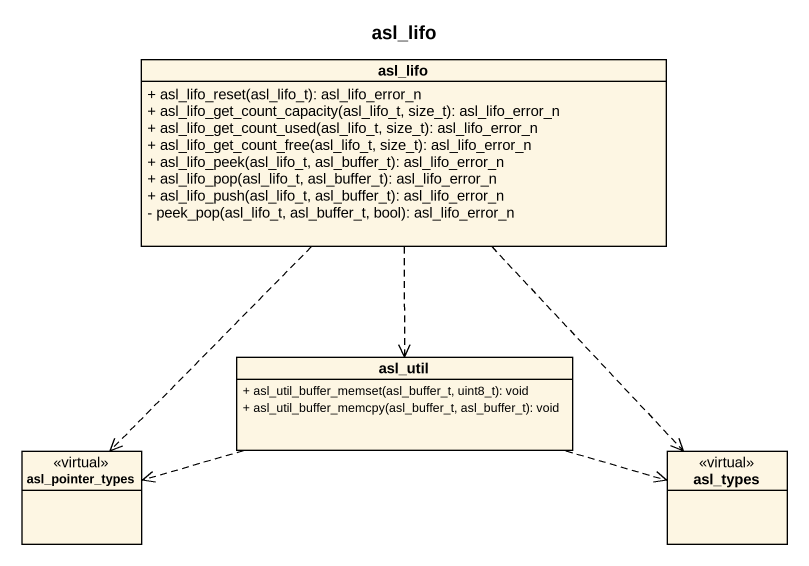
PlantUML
@startuml
title asl_lifo
hide circle
hide empty members
skinparam classAttributeIconSize 0
class asl_lifo {
  + asl_lifo_reset(asl_lifo_t): asl_lifo_error_n
  + asl_lifo_get_count_capacity(asl_lifo_t, size_t): asl_lifo_error_n
  + asl_lifo_get_count_used(asl_lifo_t, size_t): asl_lifo_error_n
  + asl_lifo_get_count_free(asl_lifo_t, size_t): asl_lifo_error_n
  + asl_lifo_peek(asl_lifo_t, asl_buffer_t): asl_lifo_error_n
  + asl_lifo_pop(asl_lifo_t, asl_buffer_t): asl_lifo_error_n
  + asl_lifo_push(asl_lifo_t, asl_buffer_t): asl_lifo_error_n
  - peek_pop(asl_lifo_t, asl_buffer_t, bool): asl_lifo_error_n
}
class asl_util {
  + asl_util_buffer_memset(asl_buffer_t, uint8_t): void
  + asl_util_buffer_memcpy(asl_buffer_t, asl_buffer_t): void
}
class asl_pointer_types <<virtual>>
class asl_types <<virtual>>
asl_lifo ..> asl_util
asl_lifo ..> asl_pointer_types
asl_lifo ..> asl_types
asl_util .left.> asl_pointer_types
asl_util .right.> asl_types
@enduml
